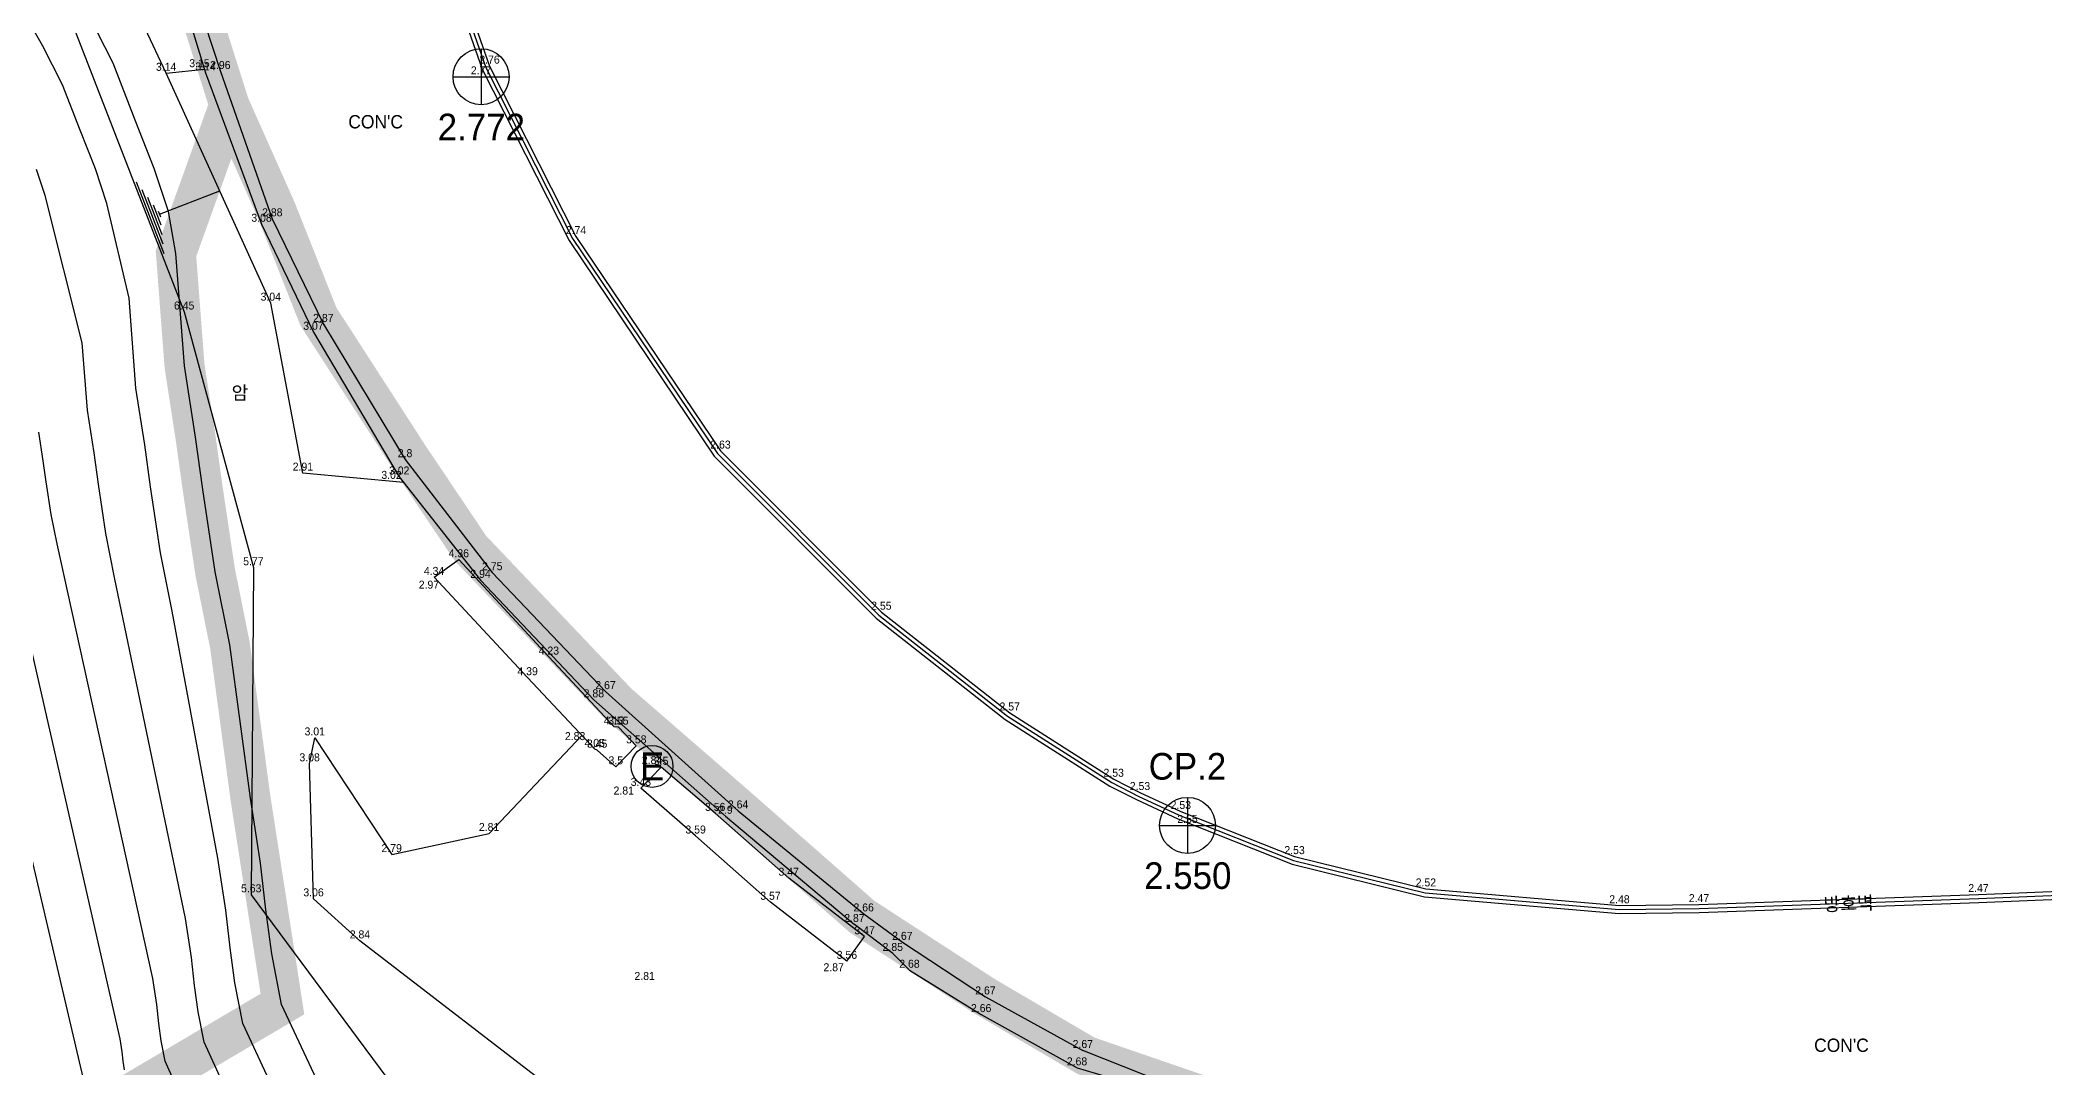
# Model space of a CAD drawing. Header units: millimetres. Extents: x 1017314 to 1767314, y 895264 to 1556514.
# Drawn here: x 1255323 to 1330503, y 1090224 to 1128783 of the extents above; entities that cross this region are included whole.
import ezdxf
from ezdxf.enums import TextEntityAlignment as Align

# ---------------------------------------------------------------- set-up
doc = ezdxf.new("R2010")
doc.units = ezdxf.units.MM
doc.header["$LTSCALE"] = 1000
doc.header["$PDMODE"] = 3
doc.header["$PDSIZE"] = 0.1
doc.linetypes.add('HIDDEN', pattern=[0.375, 0.25, -0.125])
for name, color, linetype in [("-CON'C포장", 50, 'Continuous'), ('-TEXT', 2, 'Continuous'), ('-경계석', 87, 'Continuous'), ('-구조물', 14, 'Continuous'), ('-지반고', 7, 'Continuous'), ('-현황선', 8, 'Continuous'), ('@ 01 건축가능범위', 11, 'Continuous'), ('AZ0202', 1, 'Continuous'), ('CE-SLOP-NATR', 8, 'Continuous'), ('DAA005', 1, 'Continuous'), ('E0082122', 5, 'Continuous'), ('F0017111', 30, 'Continuous'), ('PTLAYER', 7, 'Continuous'), ('TEXT', 2, 'Continuous'), ('등1', 8, 'Continuous'), ('연속지적도', 7, 'Continuous'), ('옹벽', 5, 'Continuous')]:
    doc.layers.add(name, color=color, linetype=linetype)
doc.styles.add('GHS', font='H2GPRM.TTF')
doc.styles.add('KSHP', font='H2GPRM.TTF')
doc.styles.get("Standard").update_dxf_attribs({"font": 'H2GPRM.TTF'})

# ---------------------------------------------------------------- blocks, each defined once
blk = doc.blocks.new('AZ0202')
at = {"layer": 'AZ0202'}
blk.add_circle((0, 0), 1.57, dxfattribs=at)
at = {"layer": 'AZ0202', "style": 'KSHP'}
blk.add_text('E', height=2.1, dxfattribs=at).set_placement((0, 0), align=Align.MIDDLE)
blk = doc.blocks.new('SLOPE')
at = {"color": 0}
blk.add_line((0.1625, 0), (1, 0), dxfattribs=at)
at = {"color": 0, "flags": 128}
for points in [[(0.0325, -0.5), (0.0325, 0.5)], [(0.065, -0.38), (0.065, 0.38)], [(0.0975, -0.26), (0.0975, 0.26)], [(0.13, -0.14), (0.13, 0.14)], [(0.1625, -0.04), (0.1625, 0.04)]]:
    blk.add_lwpolyline(points, dxfattribs=at)

msp = doc.modelspace()

# ---------------------------------------------------------------- linework, layer by layer
at = {"layer": "-CON'C포장"}
for p, q in [((1260966.223, 1131014.947, 13.312), (1262081.655, 1127607.66, 13.312)), ((1260048.856, 1127539.305, 13.312), (1259260.835, 1129216.625, 13.312)), ((1260048.856, 1127539.305, 13.312), (1261481.961, 1127695.747, 13.312)), ((1262081.655, 1127607.66, 13.312), (1264030.554, 1122081.578, 13.312)), ((1264030.554, 1122081.578, 13.312), (1265944.228, 1118120.231, 13.312)), ((1265944.228, 1118120.231, 13.312), (1269008.897, 1113045.267, 13.312)), ((1269008.897, 1113045.267, 13.312), (1272278.305, 1108806.553, 13.312)), ((1272278.305, 1108806.553, 13.312), (1276526.347, 1104343.722, 13.312)), ((1276526.347, 1104343.722, 13.312), (1281497.086, 1099870.117, 13.312)), ((1281497.086, 1099870.117, 13.312), (1286207.391, 1096005.464, 13.312)), ((1286207.391, 1096005.464, 13.312), (1287657.601, 1094939.308, 13.312)), ((1287657.601, 1094939.308, 13.312), (1290772.528, 1092891.376, 13.312)), ((1287298.87, 1094522.205, 13.312), (1287923.863, 1093892.128, 13.312)), ((1287923.863, 1093892.128, 13.312), (1290613.137, 1092228.96, 13.312)), ((1290772.528, 1092891.376, 13.312), (1294425.241, 1090881.874, 13.312)), ((1290613.137, 1092228.96, 13.312), (1294206.785, 1090229.696, 13.312)), ((1298239.456, 1089370.7, 13.312), (1294425.241, 1090881.874, 13.312)), ((1294206.785, 1090229.696, 13.312), (1295556.891, 1089824.586, 13.312))]:
    msp.add_line(p, q, dxfattribs=at)
at = {"layer": '-경계석'}
for p, q in [((1260500.473, 1130920.119, 13.312), (1261524.759, 1127555.148, 13.312)), ((1261524.759, 1127555.148, 13.312), (1263627.488, 1121877.026, 13.312)), ((1263627.488, 1121877.026, 13.312), (1265572.056, 1117824.566, 13.312)), ((1265572.056, 1117824.566, 13.312), (1268790.044, 1112396.946, 13.312)), ((1268790.044, 1112396.946, 13.312), (1271838.863, 1108519.016, 13.312)), ((1271838.863, 1108519.016, 13.312), (1276089.065, 1104036.254, 13.312)), ((1276089.065, 1104036.254, 13.312), (1281020.376, 1099668.168, 13.312)), ((1281020.376, 1099668.168, 13.312), (1285860.857, 1095608.007, 13.312)), ((1287298.87, 1094522.205, 13.312), (1285860.857, 1095608.007, 13.312))]:
    msp.add_line(p, q, dxfattribs=at)
at = {"layer": '-구조물'}
for p, q in [((1270097.064, 1108629.459, 13.312), (1271024.738, 1109291.08, 13.312)), ((1274402.092, 1105640.765, 13.312), (1271024.738, 1109291.08, 13.312)), ((1273605.012, 1104866.441, 13.312), (1270097.064, 1108629.459, 13.312)), ((1276845.921, 1103018.815, 13.312), (1274402.092, 1105640.765, 13.312)), ((1276121.367, 1102176.319, 13.312), (1273605.012, 1104866.441, 13.312)), ((1277008.013, 1103011.51, 13.312), (1276845.921, 1103018.815, 13.312)), ((1277680.653, 1102311.12, 13.312), (1277008.013, 1103011.51, 13.312)), ((1276211.672, 1102147.044, 13.312), (1276121.367, 1102176.319, 13.312)), ((1276911.318, 1101523.104, 13.312), (1276211.672, 1102147.044, 13.312)), ((1276911.318, 1101523.104, 13.312), (1277680.653, 1102311.12, 13.312)), ((1277851.89, 1100715.094, 13.312), (1278612.258, 1101504.538, 13.312)), ((1280639.623, 1099776.161, 13.312), (1278612.258, 1101504.538, 13.312)), ((1279905.308, 1098927.217, 13.312), (1277851.89, 1100715.094, 13.312)), ((1283394.645, 1097344.247, 13.312), (1280639.623, 1099776.161, 13.312)), ((1282712.98, 1096441.579, 13.312), (1279905.308, 1098927.217, 13.312)), ((1286242.516, 1095148.635, 13.312), (1283394.645, 1097344.247, 13.312)), ((1285578.335, 1094226.341, 13.312), (1282712.98, 1096441.579, 13.312)), ((1285578.335, 1094226.341, 13.312), (1286242.516, 1095148.635, 13.312))]:
    msp.add_line(p, q, dxfattribs=at)
at = {"layer": '-구조물', "elevation": 0}
for points in [[(1269156.309, 1135540.203), (1271899.988, 1127692.309), (1275158.392, 1121259.926), (1280604.841, 1113176.783), (1286670.841, 1107098.845), (1291509.311, 1103297.678), (1295434.496, 1100796.027), (1296437.601, 1100288.367), (1297982.035, 1099573.094), (1302273.365, 1097868.372), (1307240.948, 1096646.287), (1314537.673, 1096011.889), (1317537.869, 1096053.493), (1328022.394, 1096432.828), (1339807.068, 1096915.015)], [(1269299.149, 1135586.148), (1272038.299, 1127751.211), (1275287.993, 1121336.019), (1280721.188, 1113272.548), (1286770.621, 1107211.21), (1291596.164, 1103420.198), (1295508.854, 1100926.511), (1296503.006, 1100423.382), (1298041.288, 1099710.958), (1302319.185, 1098011.572), (1307265.507, 1096794.718), (1314543.143, 1096161.979), (1317534.117, 1096203.455), (1328016.616, 1096582.718), (1339802.079, 1097064.937)]]:
    msp.add_lwpolyline(points, dxfattribs=at)
at = {"layer": '-현황선'}
for p, q in [((1263973.659, 1118916.937, 13.312), (1260048.856, 1127539.305, 13.312)), ((1265177.813, 1112541.319, 13.312), (1263973.659, 1118916.937, 13.312)), ((1268954.105, 1112188.271, 13.312), (1265177.813, 1112541.319, 13.312)), ((1265430.953, 1101636.055, 13.312), (1265622.298, 1102608.246, 13.312)), ((1265622.298, 1102608.246, 13.312), (1268506.734, 1098228.797, 13.312)), ((1272160.441, 1099023.326, 13.312), (1275635.013, 1102696.258, 13.312)), ((1268506.734, 1098228.797, 13.312), (1272160.441, 1099023.326, 13.312)), ((1267317.287, 1094992.465, 13.312), (1265577.469, 1096570.606, 3055.248)), ((1274534.666, 1089428.265, 13.312), (1267317.287, 1094992.465, 13.312))]:
    msp.add_line(p, q, dxfattribs=at)
for points, elevation in [([(1174432.416, 1194055.682), (1182775.271, 1202079.987), (1196568.557, 1201555.746), (1198815.25, 1199746.965), (1204976.852, 1198330.835), (1208930.74, 1198776.519), (1217664.266, 1194296.009), (1223524.551, 1189182.599), (1231110.409, 1179921.665), (1242100.007, 1170833.323), (1247158.131, 1158892.912), (1253049.039, 1143121.679), (1253194.992, 1137947.938), (1260725.506, 1118585.207), (1263320.305, 1108991.081), (1263241.137, 1096722.623), (1268862.264, 1089122.189), (1277108.57, 1078489.196)], 0), ([(1265577.469, 1096570.606), (1265430.953, 1101636.055)], 3055.248)]:
    msp.add_lwpolyline(points, dxfattribs=dict(at, elevation=elevation))
at = {"layer": '@ 01 건축가능범위', "ltscale": 10, "const_width": 1500, "elevation": 0}
for points in [[(1345760.511, 1082066.722), (1312500.511, 1059956.722), (1312955.511, 1058096.722), (1297089.511, 1056823.722), (1274440.511, 1055004.722), (1254480.511, 1067206.722), (1250288.392, 1084277.186), (1264411.095, 1092620.936), (1263212.099, 1100344.623), (1262439.099, 1106091.623), (1261887.099, 1108836.623), (1261425.099, 1111919.623), (1261150.099, 1113889.623), (1260739.099, 1116557.623), (1260419.099, 1120772.623), (1262420.511, 1126346.722)], [(1262420.511, 1126346.722), (1264180.511, 1122396.722), (1265760.511, 1118406.722), (1269130.511, 1113186.722), (1271460.511, 1109716.722), (1276980.511, 1103906.722), (1281460.511, 1100016.722), (1286150.511, 1095896.722), (1290750.511, 1092906.722), (1294550.511, 1090676.722), (1298940.511, 1089166.722), (1303830.511, 1087646.722), (1308950.511, 1086866.722), (1315460.511, 1086536.722), (1337680.511, 1087756.722)]]:
    msp.add_lwpolyline(points, dxfattribs=at)
at = {"layer": 'DAA005'}
for p, q in [((1271858.43, 1128457.716, 2772.013), (1271858.43, 1126357.716, 2772.013)), ((1270808.43, 1127407.716, 2772.013), (1272908.43, 1127407.716, 2772.013)), ((1298350.059, 1100373.68, 2550.127), (1298350.059, 1098273.68, 2550.127)), ((1297300.059, 1099323.68, 2550.127), (1299400.059, 1099323.68, 2550.127))]:
    msp.add_line(p, q, dxfattribs=at)
for centre in [(1271858.43, 1127407.716, 2772.013), (1298350.059, 1099323.68, 2550.127)]:
    msp.add_circle(centre, 1050, dxfattribs=at)
at = {"layer": 'E0082122', "elevation": 0}
msp.add_lwpolyline([(1291683.017, 1103542.719), (1295583.211, 1101056.995), (1296568.411, 1100558.396), (1298100.541, 1099848.822), (1302365.005, 1098154.772), (1307290.066, 1096943.149), (1314548.614, 1096312.069), (1317530.365, 1096353.418), (1328010.838, 1096732.607), (1339797.09, 1097214.858)], dxfattribs=at)
at = {"layer": 'F0017111'}
for points, elevation in [([(1242405.099, 1143003.623), (1248572.099, 1123866.623), (1251637.099, 1112413.623), (1257108.099, 1089058.623), (1257940.099, 1086614.623), (1267446.099, 1054667.623), (1267973.099, 1053864.623), (1268526.099, 1053362.623), (1272295.099, 1052146.623), (1285601.099, 1051714.623), (1295831.099, 1052312.623), (1297831.099, 1053117.623), (1304179.099, 1055244.623), (1310479.099, 1057380.623), (1314683.099, 1059558.623), (1317749.099, 1060995.623), (1319898.099, 1062127.623), (1322233.099, 1063474.623), (1324323.099, 1064720.623), (1326098.099, 1065894.623), (1328018.099, 1066838.623), (1329961.099, 1067458.623), (1332440.099, 1068095.623)], 10000), ([(1272274.099, 1075745.623), (1264380.099, 1092602.623), (1264007.099, 1094500.623), (1263788.099, 1096151.623), (1263590.099, 1097909.623), (1263212.099, 1100344.623), (1262439.099, 1106091.623), (1261887.099, 1108836.623), (1261425.099, 1111919.623), (1261150.099, 1113889.623), (1260739.099, 1116557.623), (1260419.099, 1120772.623), (1260137.099, 1122347.623), (1259605.099, 1123969.623), (1258885.099, 1125784.623), (1258067.099, 1127915.623), (1257125.099, 1129753.623)], 5000)]:
    msp.add_lwpolyline(points, dxfattribs=dict(at, elevation=elevation))
at = {"layer": 'PTLAYER', "linetype": 'Continuous'}
for p in [(1272176.609, 1127810.113, 2757.779), (1271858.409, 1127407.749, 2772.013), (1275417.595, 1121412.113, 2736.541), (1260725.506, 1118585.207, 6452.75), (1280837.534, 1113368.314, 2628.569), (1263320.305, 1108991.081, 5765.539), (1286870.4, 1107323.575, 2548.416), (1291683.017, 1103542.719, 2572.862), (1295583.211, 1101056.995, 2534.84), (1296568.411, 1100558.396, 2532.056), (1298100.541, 1099848.822, 2526.379), (1298350.038, 1099323.713, 2550.127), (1302365.005, 1098154.772, 2529.84), (1307290.066, 1096943.149, 2517.753), (1263241.137, 1096722.623, 5633.71), (1265577.469, 1096570.606, 3055.248), (1314548.614, 1096312.069, 2481.043), (1317530.365, 1096353.418, 2467.872), (1328010.838, 1096732.607, 2466.879)]:
    msp.add_point(p, dxfattribs=at)
at = {"layer": 'PTLAYER'}
for p in [(1260048.856, 1127539.305, 3135.16), (1261298.306, 1127675.699, 3152.822), (1261524.759, 1127555.148, 3144.886), (1262081.655, 1127607.66, 2959.886), (1263627.488, 1121877.026, 3080.974), (1264030.554, 1122081.578, 2883.044), (1263973.659, 1118916.937, 3039.887), (1265944.228, 1118120.231, 2867.827), (1265572.056, 1117824.566, 3069.124), (1269008.897, 1113045.267, 2797.751), (1265177.813, 1112541.319, 2910.901), (1268500.941, 1112230.637, 3023.539), (1268790.044, 1112396.946, 3022.497), (1271024.738, 1109291.08, 4362.478), (1270097.064, 1108629.459, 4342.486), (1271838.863, 1108519.016, 2937.72), (1272278.305, 1108806.553, 2752.293), (1269904.469, 1108112.776, 2968.444), (1274402.092, 1105640.765, 4231.801), (1273605.012, 1104866.441, 4392.925), (1276089.065, 1104036.254, 2881.682), (1276526.347, 1104343.722, 2669.156), (1276845.921, 1103018.815, 4131.915), (1277008.013, 1103011.51, 3550.043), (1265622.298, 1102608.246, 3011.578), (1275385.316, 1102432.306, 2827.247), (1276121.367, 1102176.319, 4048.143), (1276211.672, 1102147.044, 3446.921), (1277680.653, 1102311.12, 3581.271), (1265430.953, 1101636.055, 3082.977), (1276911.318, 1101523.104, 3503.891), (1278271.375, 1101534.794, 2837.613), (1278612.258, 1101504.538, 3496.637), (1277851.89, 1100715.094, 3425.044), (1277209.851, 1100389.901, 2806.236), (1280639.623, 1099776.161, 3556.371), (1281020.376, 1099668.168, 2897.236), (1281497.086, 1099870.117, 2635.991), (1272160.441, 1099023.326, 2805.594), (1279905.308, 1098927.217, 3591.696), (1268506.734, 1098228.797, 2794.152), (1283394.645, 1097344.247, 3466.816), (1282712.98, 1096441.579, 3574.085), (1285860.857, 1095608.007, 2872.754), (1286207.391, 1096005.464, 2656.445), (1267317.287, 1094992.465, 2843.02), (1286242.516, 1095148.635, 3469.617), (1287657.601, 1094939.308, 2666.83), (1285578.335, 1094226.341, 3556.347), (1287298.87, 1094522.205, 2849.759), (1287923.863, 1093892.128, 2678.845), (1277992.965, 1093433.549, 2808.676), (1285081.792, 1093761.014, 2866.672), (1290772.528, 1092891.376, 2665.95), (1290613.137, 1092228.96, 2659.297), (1294425.241, 1090881.874, 2666.607), (1294206.785, 1090229.696, 2681.906)]:
    msp.add_point(p, dxfattribs=at)
at = {"layer": '등1'}
for points, elevation in [([(1269407.299, 1077919.423), (1262925.699, 1091893.823), (1262627.299, 1093412.223), (1262452.099, 1094733.023), (1262293.699, 1096139.423), (1261991.299, 1098087.423), (1260278.699, 1107356.023), (1259837.099, 1109552.023), (1259467.499, 1112018.423), (1259247.499, 1113594.423), (1258918.699, 1115728.823), (1258662.699, 1119100.823), (1257824.099, 1122651.423), (1257398.499, 1123949.023), (1256822.499, 1125401.023), (1256168.099, 1127105.823), (1255414.499, 1128576.223), (1254400.899, 1130367.423)], 6000), ([(1266540.499, 1080093.223), (1261471.299, 1091185.023), (1261247.499, 1092323.823), (1261116.099, 1093314.423), (1260997.299, 1094369.223), (1260770.499, 1095830.223), (1258118.299, 1108620.423), (1257787.099, 1110267.423), (1257509.899, 1112117.223), (1257344.899, 1113299.223), (1257098.299, 1114900.023), (1256906.299, 1117429.023), (1255511.099, 1122955.223), (1255191.899, 1123928.423)], 7000), ([(1263673.699, 1082267.023), (1260016.899, 1090476.223), (1259867.699, 1091235.423), (1259780.099, 1091895.823), (1259700.899, 1092599.023), (1259549.699, 1093573.023), (1255957.899, 1109884.823), (1255737.099, 1110982.823), (1255552.299, 1112216.023), (1255442.299, 1113004.023), (1255277.899, 1114071.223)], 8000), ([(1258487.899, 1090147.023), (1258444.099, 1090477.223), (1258404.499, 1090828.823), (1258328.899, 1091315.823), (1253797.499, 1111149.223)], 9000)]:
    msp.add_lwpolyline(points, dxfattribs=dict(at, elevation=elevation))
at = {"layer": '연속지적도', "color": 6, "linetype": 'HIDDEN', "ltscale": 10, "const_width": 1500, "elevation": 0}
msp.add_lwpolyline([(1256270.511, 1145846.722), (1262420.511, 1126346.722), (1264180.511, 1122396.722), (1265760.511, 1118406.722), (1269130.511, 1113186.722), (1271460.511, 1109716.722), (1276980.511, 1103906.722), (1281460.511, 1100016.722), (1286150.511, 1095896.722), (1290750.511, 1092906.722), (1294550.511, 1090676.722), (1298940.511, 1089166.722), (1303830.511, 1087646.722), (1308950.511, 1086866.722), (1315460.511, 1086536.722), (1337680.511, 1087756.722)], dxfattribs=at)
at = {"layer": '옹벽', "elevation": 0}
msp.add_lwpolyline([(1269441.988, 1135632.093), (1272176.609, 1127810.113), (1275417.595, 1121412.113), (1280837.534, 1113368.314), (1286870.4, 1107323.575), (1291683.017, 1103542.719), (1295583.211, 1101056.995), (1296568.411, 1100558.396), (1298100.541, 1099848.822), (1302365.005, 1098154.772), (1307290.066, 1096943.149), (1314548.614, 1096312.069), (1317530.365, 1096353.418), (1328010.838, 1096732.607), (1339797.09, 1097214.858)], dxfattribs=at)

# ---------------------------------------------------------------- block references
at = {"xscale": 500, "yscale": 500, "zscale": 500}
msp.add_blockref('AZ0202', (1278271.375, 1101534.794, 13.312), dxfattribs=at)
at = {"layer": 'CE-SLOP-NATR', "xscale": 2887.721350033365, "yscale": 2887.721350033365, "zscale": 2887.721350033365, "rotation": 21.25195227839156}
msp.add_blockref('SLOPE', (1259367.748, 1122076.324, 0), dxfattribs=at)

# ---------------------------------------------------------------- texts
at = {"layer": '-TEXT'}
msp.add_text('암', height=500, dxfattribs=at).set_placement((1262816.588, 1115304.796, 3035.565), align=Align.CENTER)
at = {"layer": '-지반고'}
for s, p in [('3.14', (1260048.856, 1127539.305, 3135.16)), ('3.15', (1261298.306, 1127675.699, 3152.822)), ('3.14', (1261524.759, 1127555.148, 3144.886)), ('2.96', (1262081.655, 1127607.66, 2959.886)), ('2.77', (1271858.409, 1127407.749, 2772.013)), ('2.76', (1272176.609, 1127810.113, 2757.779)), ('2.88', (1264030.554, 1122081.578, 2883.044)), ('3.08', (1263627.488, 1121877.026, 3080.974)), ('2.74', (1275417.595, 1121412.113, 2736.541)), ('6.45', (1260725.506, 1118585.207, 6452.75)), ('3.04', (1263973.659, 1118916.937, 3039.887)), ('3.07', (1265572.056, 1117824.566, 3069.124)), ('2.87', (1265944.228, 1118120.231, 2867.827)), ('2.8', (1269008.897, 1113045.267, 2797.751)), ('2.63', (1280837.534, 1113368.314, 2628.569)), ('2.91', (1265177.813, 1112541.319, 2910.901)), ('3.02', (1268790.044, 1112396.946, 3022.497)), ('3.02', (1268500.941, 1112230.637, 3023.539)), ('4.36', (1271024.738, 1109291.08, 4362.478)), ('5.77', (1263320.305, 1108991.081, 5765.539)), ('4.34', (1270097.064, 1108629.459, 4342.486)), ('2.94', (1271838.863, 1108519.016, 2937.72)), ('2.75', (1272278.305, 1108806.553, 2752.293)), ('2.97', (1269904.469, 1108112.776, 2968.444)), ('2.55', (1286870.4, 1107323.575, 2548.416)), ('4.23', (1274402.092, 1105640.765, 4231.801)), ('4.39', (1273605.012, 1104866.441, 4392.925)), ('2.88', (1276089.065, 1104036.254, 2881.682)), ('2.67', (1276526.347, 1104343.722, 2669.156)), ('2.57', (1291683.017, 1103542.719, 2572.862)), ('3.01', (1265622.298, 1102608.246, 3011.578)), ('4.13', (1276845.921, 1103018.815, 4131.915)), ('3.55', (1277008.013, 1103011.51, 3550.043)), ('2.83', (1275385.316, 1102432.306, 2827.247)), ('4.05', (1276121.367, 1102176.319, 4048.143)), ('3.45', (1276211.672, 1102147.044, 3446.921)), ('3.58', (1277680.653, 1102311.12, 3581.271)), ('3.08', (1265430.953, 1101636.055, 3082.977)), ('3.5', (1276911.318, 1101523.104, 3503.891)), ('2.84', (1278271.375, 1101534.794, 2837.613)), ('3.5', (1278612.258, 1101504.538, 3496.637)), ('2.53', (1295583.211, 1101056.995, 2534.84)), ('2.81', (1277209.851, 1100389.901, 2806.236)), ('3.43', (1277851.89, 1100715.094, 3425.044)), ('2.53', (1296568.411, 1100558.396, 2532.056)), ('3.56', (1280639.623, 1099776.161, 3556.371)), ('2.9', (1281020.376, 1099668.168, 2897.236)), ('2.64', (1281497.086, 1099870.117, 2635.991)), ('2.53', (1298100.541, 1099848.822, 2526.379)), ('2.81', (1272160.441, 1099023.326, 2805.594)), ('3.59', (1279905.308, 1098927.217, 3591.696)), ('2.55', (1298350.038, 1099323.713, 2550.127)), ('2.79', (1268506.734, 1098228.797, 2794.152)), ('2.53', (1302365.005, 1098154.772, 2529.84)), ('3.47', (1283394.645, 1097344.247, 3466.816)), ('5.63', (1263241.137, 1096722.623, 5633.71)), ('3.06', (1265577.469, 1096570.606, 3055.248)), ('2.52', (1307290.066, 1096943.149, 2517.753)), ('2.47', (1328010.838, 1096732.607, 2466.879)), ('3.57', (1282712.98, 1096441.579, 3574.085)), ('2.66', (1286207.391, 1096005.464, 2656.445)), ('2.48', (1314548.614, 1096312.069, 2481.043)), ('2.47', (1317530.365, 1096353.418, 2467.872)), ('2.84', (1267317.287, 1094992.465, 2843.02)), ('2.87', (1285860.857, 1095608.007, 2872.754)), ('3.47', (1286242.516, 1095148.635, 3469.617)), ('3.56', (1285578.335, 1094226.341, 3556.347)), ('2.85', (1287298.87, 1094522.205, 2849.759)), ('2.67', (1287657.601, 1094939.308, 2666.83)), ('2.87', (1285081.792, 1093761.014, 2866.672)), ('2.68', (1287923.863, 1093892.128, 2678.845)), ('2.81', (1277992.965, 1093433.549, 2808.676)), ('2.67', (1290772.528, 1092891.376, 2665.95)), ('2.66', (1290613.137, 1092228.96, 2659.297)), ('2.67', (1294425.241, 1090881.874, 2666.607)), ('2.68', (1294206.785, 1090229.696, 2681.906))]:
    msp.add_text(s, height=300, dxfattribs=at).set_placement(p, align=Align.BOTTOM_CENTER)
at = {"layer": 'DAA005', "style": 'GHS'}
for s, p in [('2.772', (1271869.428, 1125521.959, 2772.013)), ('CP.2', (1298348.144, 1101537.923, 2550.127)), ('2.550', (1298361.057, 1097437.923, 2550.127))]:
    msp.add_text(s, height=1000, dxfattribs=at).set_placement(p, align=Align.MIDDLE_CENTER)
at = {"layer": 'TEXT', "linetype": 'Continuous'}
for p in [(1266880.358, 1125468.841, 0), (1321848.209, 1090825.171, 0)]:
    msp.add_text("CON'C", height=500, dxfattribs=at).set_placement(p)
msp.add_text('방호벽', height=500, rotation=2.07208658, dxfattribs=at).set_placement((1322209.524, 1096106.838, 0))

doc.saveas('drawing.dxf')
